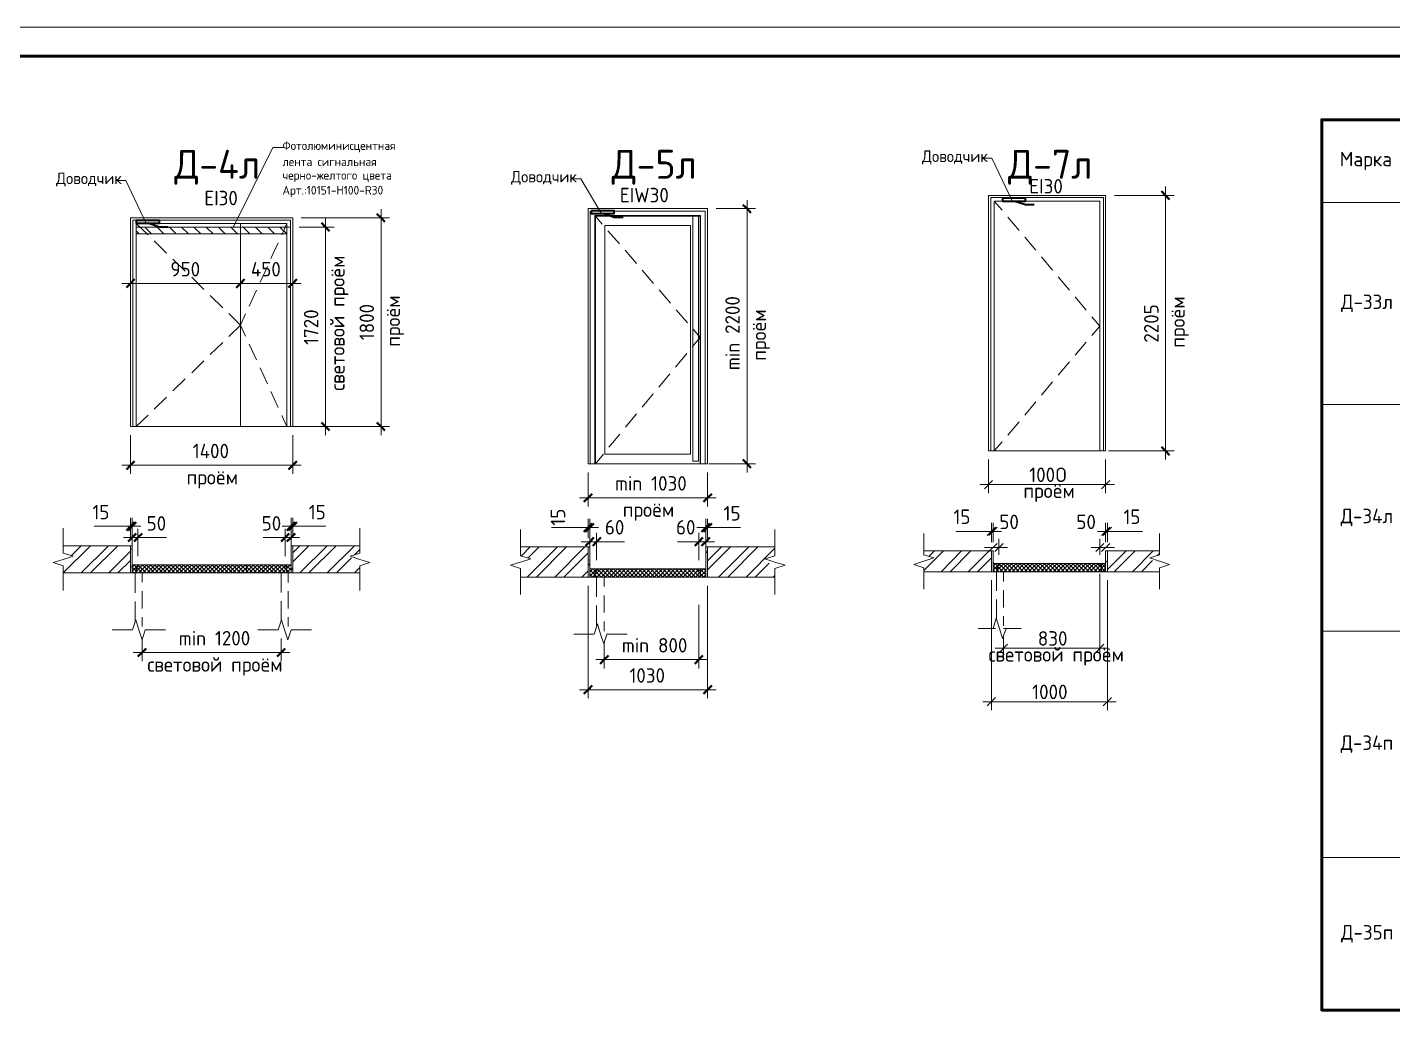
# Model space of a CAD drawing. Header units: millimetres. Extents: x -11345 to 411485, y -9810 to 73012.
# Drawn here: x -3521.9 to -3286.3, y 70474.7 to 70647.2 of the extents above; entities that cross this region are included whole.
import ezdxf

# ---------------------------------------------------------------- set-up
doc = ezdxf.new("R2010")
doc.units = ezdxf.units.MM
for name, color, linetype in [('PDF _0', 7, 'Continuous'), ('PDF _Аннотация', 7, 'Continuous'), ('PDF _Двери', 7, 'Continuous'), ('PDF _Линии', 7, 'Continuous'), ('PDF _Основная надпись', 7, 'Continuous'), ('PDF _Размеры', 7, 'Continuous'), ('PDF _Размеры-50', 7, 'Continuous'), ('PDF _Текст', 7, 'Continuous'), ('PDF _Узлы', 7, 'Continuous')]:
    doc.layers.add(name, color=color, linetype=linetype)
doc.styles.add('PDF GOST Common', font='GOST_Common.ttf')

msp = doc.modelspace()

# ---------------------------------------------------------------- linework, layer by layer
at = {"layer": 'PDF _0', "lineweight": 20}
for points in [[(-3355.35272, 70568.99591), (-3356.74971, 70567.55658)], [(-3336.55683, 70567.55658), (-3335.11751, 70568.99591)], [(-3356.28405, 70559.47096), (-3354.84472, 70560.91029)], [(-3354.54839, 70560.91029), (-3355.98772, 70559.47096)], [(-3336.55683, 70559.47096), (-3335.11751, 70560.91029)], [(-3334.82118, 70560.91029), (-3336.2605, 70559.47096)], [(-3354.54839, 70558.11631), (-3355.98772, 70556.71931)], [(-3354.97172, 70556.71931), (-3353.5324, 70558.11631)], [(-3336.1335, 70558.11631), (-3337.5305, 70556.71931)], [(-3336.55683, 70556.71931), (-3335.11751, 70558.11631)], [(-3354.1674, 70539.32042), (-3352.7704, 70540.75974)], [(-3336.1335, 70540.75974), (-3337.5305, 70539.32042)], [(-3354.84472, 70531.53113), (-3356.28405, 70530.09181)], [(-3336.2605, 70530.09181), (-3334.82118, 70531.53113)]]:
    msp.add_lwpolyline(points, dxfattribs=at)
at = {"layer": 'PDF _Аннотация', "lineweight": 9}
for points in [[(-3486.41593, 70612.64131), (-3479.55797, 70626.44189), (-3477.73765, 70626.44189)], [(-3351.92374, 70617.12862), (-3355.47972, 70624.57924), (-3357.21538, 70624.57924)], [(-3501.40184, 70613.31864), (-3504.95782, 70620.76926), (-3506.69347, 70620.76926)], [(-3422.87398, 70615.09663), (-3426.42996, 70621.06559), (-3428.16561, 70621.06559)]]:
    msp.add_lwpolyline(points, dxfattribs=at)
at = {"layer": 'PDF _Аннотация', "lineweight": 20}
for points in [[(-3515.75275, 70557.73531), (-3515.75275, 70560.74096)], [(-3464.52973, 70557.73531), (-3464.52973, 70560.74096)], [(-3436.80156, 70557.52364), (-3436.80156, 70560.52929)], [(-3392.90216, 70557.52364), (-3392.90216, 70560.52929)], [(-3367.20598, 70556.84631), (-3367.20598, 70559.85196)], [(-3326.5239, 70556.84631), (-3326.5239, 70559.85196)], [(-3514.0171, 70555.91499), (-3515.75275, 70556.46532), (-3514.0171, 70555.91499), (-3515.75275, 70555.36466), (-3517.48841, 70554.81433), (-3515.75275, 70554.264), (-3517.48841, 70554.81433), (-3515.75275, 70555.36466)], [(-3466.22305, 70555.91499), (-3464.52973, 70556.46532), (-3466.22305, 70555.91499), (-3464.52973, 70555.36466), (-3462.79407, 70554.81433), (-3464.52973, 70554.264), (-3462.79407, 70554.81433), (-3464.52973, 70555.36466)], [(-3435.06591, 70555.44932), (-3436.80156, 70555.99965), (-3435.06591, 70555.44932), (-3436.80156, 70554.89899), (-3438.53722, 70554.34866), (-3436.80156, 70553.79833), (-3438.53722, 70554.34866), (-3436.80156, 70554.89899)], [(-3394.63782, 70555.44932), (-3392.90216, 70555.99965), (-3394.63782, 70555.44932), (-3392.90216, 70554.89899), (-3391.1665, 70554.34866), (-3392.90216, 70553.79833), (-3391.1665, 70554.34866), (-3392.90216, 70554.89899)], [(-3365.47033, 70555.61865), (-3367.20598, 70556.16898), (-3365.47033, 70555.61865), (-3367.20598, 70555.06832), (-3368.94164, 70554.47566), (-3367.20598, 70553.92533), (-3368.94164, 70554.47566), (-3367.20598, 70555.06832)], [(-3328.21722, 70555.61865), (-3326.5239, 70556.16898), (-3328.21722, 70555.61865), (-3326.5239, 70555.06832), (-3324.78824, 70554.47566), (-3326.5239, 70553.92533), (-3324.78824, 70554.47566), (-3326.5239, 70555.06832)], [(-3515.75275, 70553.03634), (-3515.75275, 70550.03069)], [(-3464.52973, 70553.03634), (-3464.52973, 70550.03069)], [(-3436.80156, 70552.31667), (-3436.80156, 70549.31103)], [(-3392.90216, 70552.31667), (-3392.90216, 70549.31103)], [(-3367.20598, 70553.248), (-3367.20598, 70550.24235)], [(-3326.5239, 70553.248), (-3326.5239, 70550.24235)], [(-3354.71773, 70545.20472), (-3355.26806, 70543.46906), (-3354.71773, 70545.20472), (-3354.1674, 70543.46906), (-3353.61707, 70541.7334), (-3353.0244, 70543.46906), (-3353.61707, 70541.7334), (-3354.1674, 70543.46906)], [(-3504.28049, 70543.21506), (-3507.28614, 70543.21506)], [(-3503.22216, 70544.95072), (-3503.77249, 70543.21506), (-3503.22216, 70544.95072), (-3502.67183, 70543.21506), (-3502.1215, 70541.47941), (-3501.57117, 70543.21506), (-3502.1215, 70541.47941), (-3502.67183, 70543.21506)], [(-3501.10551, 70543.21506), (-3498.09986, 70543.21506)], [(-3479.13464, 70543.21506), (-3482.14029, 70543.21506)], [(-3478.07631, 70544.95072), (-3478.62664, 70543.21506), (-3478.07631, 70544.95072), (-3477.52598, 70543.21506), (-3476.97565, 70541.47941), (-3476.38299, 70543.21506), (-3476.97565, 70541.47941), (-3477.52598, 70543.21506)], [(-3475.91733, 70543.21506), (-3472.91168, 70543.21506)], [(-3423.55131, 70544.23106), (-3424.10164, 70542.4954), (-3423.55131, 70544.23106), (-3423.00098, 70542.4954), (-3422.45065, 70540.80208), (-3421.90032, 70542.4954), (-3422.45065, 70540.80208), (-3423.00098, 70542.4954)], [(-3354.84472, 70543.46906), (-3357.85037, 70543.46906)], [(-3353.44773, 70543.46906), (-3350.44208, 70543.46906)], [(-3424.60964, 70542.4954), (-3427.61528, 70542.4954)], [(-3421.43466, 70542.4954), (-3418.42901, 70542.4954)]]:
    msp.add_lwpolyline(points, dxfattribs=at)
at = {"layer": 'PDF _Двери', "lineweight": 9}
for points in [[(-3356.07238, 70574.07588), (-3355.64905, 70574.07588), (-3355.64905, 70617.80595), (-3336.21817, 70617.80595), (-3336.21817, 70574.07588), (-3335.83717, 70574.07588), (-3335.83717, 70618.18694), (-3356.07238, 70618.18694)], [(-3425.15997, 70615.90096), (-3425.15997, 70571.87456), (-3424.77897, 70571.87456), (-3424.77897, 70615.47763), (-3404.96709, 70615.47763), (-3404.96709, 70571.87456), (-3404.54376, 70571.87456), (-3404.54376, 70615.90096)], [(-3355.05639, 70617.21328), (-3355.05639, 70574.07588), (-3355.64905, 70574.07588), (-3355.64905, 70617.80595), (-3336.21817, 70617.80595), (-3336.21817, 70574.07588), (-3336.85317, 70574.07588), (-3336.85317, 70617.21328)], [(-3355.05639, 70617.21328), (-3355.05639, 70574.07588), (-3336.85317, 70574.07588), (-3336.85317, 70617.21328)], [(-3504.11116, 70578.30918), (-3503.73016, 70578.30918), (-3503.73016, 70613.9113), (-3476.50999, 70613.9113), (-3476.50999, 70578.30918), (-3476.12899, 70578.30918), (-3476.12899, 70614.33463), (-3504.11116, 70614.33463)], [(-3503.13749, 70613.31864), (-3503.13749, 70578.30918), (-3503.73016, 70578.30918), (-3503.73016, 70613.9113), (-3476.50999, 70613.9113), (-3476.50999, 70578.30918), (-3477.14498, 70578.30918), (-3477.14498, 70613.31864)], [(-3503.13749, 70613.31864), (-3503.13749, 70578.30918), (-3485.14594, 70578.30918), (-3485.14594, 70613.31864)], [(-3485.14594, 70613.31864), (-3485.14594, 70578.30918), (-3477.14498, 70578.30918), (-3477.14498, 70613.31864)], [(-3424.77897, 70571.87456), (-3424.77897, 70615.47763), (-3404.96709, 70615.47763), (-3404.96709, 70571.87456), (-3405.72908, 70571.87456), (-3423.97464, 70571.87456)], [(-3423.88997, 70571.87456), (-3423.88997, 70614.58863), (-3405.81375, 70614.58863), (-3405.81375, 70571.87456)], [(-3422.23898, 70573.52555), (-3422.23898, 70612.97997), (-3407.46474, 70612.97997), (-3407.46474, 70573.52555)]]:
    msp.add_lwpolyline(points, close=True, dxfattribs=at)
for points in [[(-3353.70173, 70615.60463), (-3355.05639, 70617.21328)], [(-3477.99165, 70611.37132), (-3477.14498, 70613.31864)], [(-3423.97464, 70571.87456), (-3423.97464, 70614.71563), (-3405.72908, 70614.71563), (-3405.72908, 70571.87456)], [(-3422.70465, 70613.23397), (-3423.88997, 70614.58863)], [(-3350.78075, 70612.13331), (-3352.72807, 70614.4193)], [(-3419.74133, 70609.80499), (-3421.73099, 70612.09098)], [(-3347.9021, 70608.70433), (-3349.80709, 70610.99032)], [(-3479.89663, 70607.30734), (-3478.62664, 70610.01666)], [(-3416.82035, 70606.41835), (-3418.76767, 70608.70433)], [(-3344.98112, 70605.27535), (-3346.92844, 70607.56134)], [(-3481.75929, 70603.20103), (-3480.4893, 70605.91035)], [(-3413.85703, 70602.98937), (-3415.84669, 70605.27535)], [(-3342.06013, 70601.84637), (-3344.00746, 70604.13236)], [(-3483.62195, 70599.09472), (-3482.39429, 70601.84637)], [(-3410.93605, 70599.60272), (-3412.88337, 70601.88871)], [(-3339.18149, 70598.37506), (-3341.08647, 70600.70338)], [(-3484.25694, 70593.88776), (-3485.14594, 70595.79274), (-3484.25694, 70597.74007)], [(-3407.97274, 70596.17374), (-3409.96239, 70598.45973)], [(-3338.20782, 70594.01476), (-3336.85317, 70595.62341), (-3338.20782, 70597.23207)], [(-3407.21074, 70592.0251), (-3405.81375, 70593.67609), (-3406.99908, 70595.07308)], [(-3482.39429, 70589.78145), (-3483.62195, 70592.49076)], [(-3341.08647, 70590.58578), (-3339.18149, 70592.87176)], [(-3410.04706, 70588.55379), (-3408.14207, 70590.88211)], [(-3480.4893, 70585.67514), (-3481.75929, 70588.42679)], [(-3412.92571, 70585.08248), (-3411.02072, 70587.4108)], [(-3344.00746, 70587.1568), (-3342.06013, 70589.44278)], [(-3346.92844, 70583.72782), (-3344.98112, 70586.0138)], [(-3478.62664, 70581.56883), (-3479.89663, 70584.32048)], [(-3415.80436, 70581.61116), (-3413.89937, 70583.93948)], [(-3418.683, 70578.18218), (-3416.77802, 70580.46817)], [(-3349.80709, 70580.25651), (-3347.9021, 70582.58482)], [(-3477.14498, 70578.30918), (-3477.99165, 70580.21417)], [(-3352.72807, 70576.82753), (-3350.78075, 70579.11351)], [(-3421.56165, 70574.71087), (-3419.65667, 70576.99686)], [(-3355.05639, 70574.07588), (-3353.70173, 70575.68453)], [(-3423.88997, 70571.87456), (-3422.49298, 70573.52555)]]:
    msp.add_lwpolyline(points, dxfattribs=at)
at = {"layer": 'PDF _Линии', "lineweight": 50}
msp.add_lwpolyline([(-3283.51349, 70477.59879), (-3298.54173, 70477.59879), (-3298.54173, 70503.92997), (-3298.54173, 70543.0034), (-3298.54173, 70582.11916), (-3298.54173, 70616.95928), (-3298.54173, 70626.23023), (-3298.54173, 70631.22553), (-3283.51349, 70631.22553)], dxfattribs=at)
at = {"layer": 'PDF _Линии', "lineweight": 20}
for points in [[(-3404.54376, 70571.87456), (-3404.54376, 70615.90096), (-3425.15997, 70615.90096), (-3425.15997, 70571.87456)], [(-3283.51349, 70582.11916), (-3298.54173, 70582.11916)], [(-3503.30683, 70553.03634), (-3503.30683, 70549.60736)], [(-3502.1215, 70551.42768), (-3502.1215, 70553.03634)], [(-3478.11865, 70553.03634), (-3478.11865, 70549.64969)], [(-3476.93332, 70551.38535), (-3476.93332, 70553.03634)], [(-3423.67831, 70552.31667), (-3423.67831, 70548.8877)], [(-3422.36598, 70550.66568), (-3422.36598, 70552.31667)], [(-3354.67539, 70553.248), (-3354.67539, 70549.94602)], [(-3353.44773, 70551.55468), (-3353.44773, 70553.248)], [(-3502.1215, 70546.89804), (-3502.1215, 70549.90369)], [(-3476.93332, 70546.89804), (-3476.93332, 70549.90369)], [(-3353.44773, 70547.06737), (-3353.44773, 70550.07302)], [(-3503.30683, 70548.08337), (-3503.30683, 70544.65439)], [(-3478.11865, 70548.16803), (-3478.11865, 70544.78139)], [(-3423.67831, 70547.40604), (-3423.67831, 70543.97706)], [(-3422.36598, 70546.17838), (-3422.36598, 70549.14169)], [(-3354.67539, 70548.46436), (-3354.67539, 70545.12005)], [(-3502.1215, 70543.80773), (-3502.1215, 70545.41638)], [(-3476.93332, 70543.76539), (-3476.93332, 70545.37405)], [(-3353.44773, 70543.89239), (-3353.44773, 70545.58572)], [(-3422.36598, 70543.0034), (-3422.36598, 70544.65439)], [(-3283.51349, 70543.0034), (-3298.54173, 70543.0034)], [(-3283.51349, 70503.92997), (-3298.54173, 70503.92997)]]:
    msp.add_lwpolyline(points, dxfattribs=at)
at = {"layer": 'PDF _Линии', "lineweight": 35}
for points in [[(-3353.6594, 70617.67895), (-3353.6594, 70617.21328), (-3349.68009, 70617.21328), (-3349.68009, 70617.67895)], [(-3503.13749, 70613.86897), (-3503.13749, 70613.4033), (-3499.11585, 70613.4033), (-3499.11585, 70613.86897)], [(-3424.60964, 70615.51996), (-3424.60964, 70615.0543), (-3420.63033, 70615.0543), (-3420.63033, 70615.51996)]]:
    msp.add_lwpolyline(points, close=True, dxfattribs=at)
for points in [[(-3348.1561, 70616.53595), (-3349.68009, 70616.53595), (-3351.66974, 70617.21328)], [(-3497.63419, 70612.72598), (-3499.11585, 70612.72598), (-3501.14784, 70613.4033)], [(-3419.10634, 70614.37697), (-3420.63033, 70614.37697), (-3422.61998, 70615.0543)]]:
    msp.add_lwpolyline(points, dxfattribs=at)
at = {"layer": 'PDF _Линии', "lineweight": 20}
for points in [[(-3298.54173, 70616.95928), (-3283.51349, 70616.95928)], [(-3406.11008, 70572.34022), (-3407.08374, 70572.34022), (-3407.08374, 70614.6733), (-3406.11008, 70614.6733)]]:
    msp.add_lwpolyline(points, close=True, dxfattribs=at)
at = {"layer": 'PDF _Линии', "lineweight": 9}
for points in [[(-3503.13749, 70613.31864), (-3501.10551, 70611.37132)], [(-3477.14498, 70612.72598), (-3476.50999, 70612.72598)], [(-3500.04718, 70610.31299), (-3497.88819, 70608.23867)], [(-3496.82987, 70607.18034), (-3494.67088, 70605.10602)], [(-3493.57022, 70604.04769), (-3491.45357, 70601.93104)], [(-3490.3529, 70600.91505), (-3488.19392, 70598.79839)], [(-3487.13559, 70597.7824), (-3485.14594, 70595.79274), (-3487.13559, 70593.84542)], [(-3488.19392, 70592.7871), (-3490.3529, 70590.71278)], [(-3491.45357, 70589.65445), (-3493.57022, 70587.58013)], [(-3494.67088, 70586.5218), (-3496.82987, 70584.44748)], [(-3497.88819, 70583.38915), (-3500.04718, 70581.31483)], [(-3501.10551, 70580.25651), (-3503.13749, 70578.30918)], [(-3515.75275, 70553.03634), (-3504.11116, 70553.03634), (-3504.11116, 70557.73531), (-3515.75275, 70557.73531)], [(-3503.81482, 70554.43333), (-3503.81482, 70557.73531), (-3504.11116, 70557.73531), (-3504.11116, 70553.03634), (-3503.81482, 70553.03634)], [(-3476.42532, 70553.03634), (-3476.12899, 70553.03634), (-3476.12899, 70557.73531), (-3476.42532, 70557.73531), (-3476.42532, 70554.43333)], [(-3464.52973, 70557.73531), (-3476.12899, 70557.73531), (-3476.12899, 70553.03634), (-3464.52973, 70553.03634)], [(-3436.80156, 70552.31667), (-3425.15997, 70552.31667), (-3425.15997, 70557.52364), (-3436.80156, 70557.52364)], [(-3424.86363, 70553.71367), (-3424.86363, 70557.52364), (-3425.15997, 70557.52364), (-3425.15997, 70552.31667), (-3424.86363, 70552.31667)], [(-3404.84009, 70552.31667), (-3404.54376, 70552.31667), (-3404.54376, 70557.52364), (-3404.84009, 70557.52364), (-3404.84009, 70553.71367)], [(-3392.90216, 70557.52364), (-3404.54376, 70557.52364), (-3404.54376, 70552.31667), (-3392.90216, 70552.31667)], [(-3367.20598, 70553.92533), (-3367.20598, 70553.248), (-3355.56439, 70553.248), (-3355.56439, 70556.84631), (-3367.20598, 70556.84631), (-3367.20598, 70556.12665)], [(-3355.26806, 70554.64499), (-3355.26806, 70556.84631), (-3355.56439, 70556.84631), (-3355.56439, 70553.248), (-3355.26806, 70553.248)], [(-3335.83717, 70553.248), (-3335.54084, 70553.248), (-3335.54084, 70556.84631), (-3335.83717, 70556.84631), (-3335.83717, 70554.64499)], [(-3326.5239, 70556.84631), (-3335.54084, 70556.84631), (-3335.54084, 70553.248), (-3326.5239, 70553.248)], [(-3336.85317, 70554.64499), (-3354.20973, 70554.64499), (-3354.20973, 70554.30633), (-3354.50606, 70554.30633), (-3354.50606, 70553.248), (-3336.55683, 70553.248)], [(-3336.55683, 70554.30633), (-3336.85317, 70554.30633), (-3336.85317, 70554.34866)]]:
    msp.add_lwpolyline(points, dxfattribs=at)
for points in [[(-3477.14498, 70612.72598), (-3503.13749, 70612.72598), (-3503.13749, 70611.54065), (-3477.14498, 70611.54065)], [(-3503.13749, 70553.03634), (-3503.13749, 70554.137), (-3502.84116, 70554.137), (-3502.84116, 70554.43333), (-3503.81482, 70554.43333), (-3503.81482, 70553.03634)], [(-3484.12994, 70553.03634), (-3484.12994, 70554.43333), (-3502.79883, 70554.43333), (-3502.79883, 70554.09466), (-3503.09516, 70554.09466), (-3503.09516, 70553.03634)], [(-3484.08761, 70554.43333), (-3484.08761, 70553.03634), (-3477.18732, 70553.03634), (-3477.18732, 70554.09466), (-3477.48365, 70554.09466), (-3477.48365, 70554.43333)], [(-3477.14498, 70553.03634), (-3476.42532, 70553.03634), (-3476.42532, 70554.43333), (-3477.44132, 70554.43333), (-3477.44132, 70554.137), (-3477.14498, 70554.137)], [(-3354.54839, 70553.248), (-3354.54839, 70554.34866), (-3354.25206, 70554.34866), (-3354.25206, 70554.64499), (-3355.26806, 70554.64499), (-3355.26806, 70553.248)], [(-3336.55683, 70553.248), (-3335.83717, 70553.248), (-3335.83717, 70554.64499), (-3336.85317, 70554.64499), (-3336.85317, 70554.34866), (-3336.55683, 70554.34866)], [(-3423.97464, 70552.31667), (-3423.97464, 70553.41733), (-3423.67831, 70553.41733), (-3423.67831, 70553.71367), (-3424.86363, 70553.71367), (-3424.86363, 70552.31667)], [(-3405.81375, 70552.31667), (-3405.81375, 70553.375), (-3406.11008, 70553.375), (-3406.11008, 70553.71367), (-3423.63598, 70553.71367), (-3423.63598, 70553.375), (-3423.93231, 70553.375), (-3423.93231, 70552.31667)], [(-3405.72908, 70552.31667), (-3404.84009, 70552.31667), (-3404.84009, 70553.71367), (-3406.06775, 70553.71367), (-3406.06775, 70553.41733), (-3405.72908, 70553.41733)]]:
    msp.add_lwpolyline(points, close=True, dxfattribs=at)
at = {"layer": 'PDF _Основная надпись', "lineweight": 20}
msp.add_lwpolyline([(-3730.97412, 70053.25202), (-2890.02753, 70053.25202), (-2890.02753, 70647.1851), (-3730.97412, 70647.1851)], close=True, dxfattribs=at)
at = {"layer": 'PDF _Основная надпись', "lineweight": 50}
msp.add_lwpolyline([(-2895.02284, 70058.24733), (-2895.02284, 70642.1898), (-3710.9929, 70642.1898), (-3710.9929, 70058.24733)], close=True, dxfattribs=at)
at = {"layer": 'PDF _Размеры', "lineweight": 20}
for points in [[(-3356.07238, 70572.59422), (-3356.07238, 70566.79459)], [(-3335.83717, 70572.59422), (-3335.83717, 70566.79459)], [(-3357.55404, 70568.27624), (-3334.31318, 70568.27624)], [(-3355.56439, 70558.32797), (-3355.56439, 70561.67228)], [(-3355.26806, 70558.92063), (-3355.26806, 70558.32797), (-3355.26806, 70561.67228)], [(-3335.83717, 70558.92063), (-3335.83717, 70558.32797), (-3335.83717, 70561.67228)], [(-3335.54084, 70558.32797), (-3335.54084, 70561.67228)], [(-3361.70268, 70560.19063), (-3355.56439, 70560.19063), (-3356.96138, 70560.19063)], [(-3355.56439, 70560.19063), (-3355.26806, 70560.19063), (-3355.56439, 70560.19063)], [(-3355.26806, 70560.19063), (-3353.82873, 70560.19063)], [(-3335.83717, 70560.19063), (-3337.23416, 70560.19063)], [(-3335.83717, 70560.19063), (-3335.54084, 70560.19063), (-3335.83717, 70560.19063)], [(-3334.10152, 70560.19063), (-3335.54084, 70560.19063), (-3329.48721, 70560.19063)], [(-3356.74971, 70557.43898), (-3352.7704, 70557.43898)], [(-3354.25206, 70556.16898), (-3354.25206, 70558.92063)], [(-3338.33482, 70557.43898), (-3334.31318, 70557.43898)], [(-3336.85317, 70556.16898), (-3336.85317, 70558.92063)], [(-3336.85317, 70552.867), (-3336.85317, 70538.51609)], [(-3355.56439, 70551.76634), (-3355.56439, 70529.37215)], [(-3335.54084, 70551.76634), (-3335.54084, 70529.37215)], [(-3353.44773, 70541.94507), (-3353.44773, 70538.51609)], [(-3335.41384, 70540.04008), (-3336.85317, 70540.04008), (-3353.44773, 70540.04008), (-3354.88706, 70540.04008)], [(-3357.04604, 70530.81147), (-3334.01685, 70530.81147)]]:
    msp.add_lwpolyline(points, dxfattribs=at)
at = {"layer": 'PDF _Размеры-50', "lineweight": 20}
for points in [[(-3323.98391, 70618.18694), (-3325.5079, 70618.18694), (-3334.31318, 70618.18694)], [(-3325.5079, 70619.71093), (-3325.5079, 70572.59422)], [(-3460.88908, 70615.81629), (-3460.88908, 70576.78519)], [(-3396.24647, 70615.90096), (-3397.72813, 70615.90096), (-3403.0621, 70615.90096)], [(-3397.72813, 70617.38261), (-3397.72813, 70570.3929)], [(-3459.40743, 70614.33463), (-3460.88908, 70614.33463), (-3474.64733, 70614.33463)], [(-3470.45636, 70576.78519), (-3470.45636, 70614.20763)], [(-3468.9747, 70612.72598), (-3470.45636, 70612.72598), (-3475.02833, 70612.72598)], [(-3504.11116, 70604.51336), (-3504.11116, 70602.98937), (-3504.11116, 70602.48137)], [(-3476.12899, 70604.51336), (-3476.12899, 70602.98937), (-3476.12899, 70602.48137)], [(-3505.63515, 70602.98937), (-3485.14594, 70602.98937), (-3474.64733, 70602.98937)], [(-3459.40743, 70578.30918), (-3460.88908, 70578.30918), (-3483.62195, 70578.30918)], [(-3468.9747, 70578.30918), (-3470.45636, 70578.30918), (-3475.62099, 70578.30918)], [(-3504.11116, 70570.1389), (-3504.11116, 70571.62056), (-3504.11116, 70576.78519)], [(-3476.12899, 70570.1389), (-3476.12899, 70571.62056), (-3476.12899, 70576.78519)], [(-3323.98391, 70574.07588), (-3325.5079, 70574.07588), (-3335.32918, 70574.07588)], [(-3505.63515, 70571.62056), (-3474.64733, 70571.62056)], [(-3396.24647, 70571.87456), (-3397.72813, 70571.87456), (-3404.33209, 70571.87456)], [(-3425.15997, 70564.5086), (-3425.15997, 70565.99026), (-3425.15997, 70570.3929)], [(-3404.54376, 70564.5086), (-3404.54376, 70565.99026), (-3404.54376, 70570.3929)], [(-3426.64162, 70565.99026), (-3403.0621, 70565.99026)], [(-3504.11116, 70562.56128), (-3504.11116, 70561.07962), (-3504.11116, 70559.21697)], [(-3503.81482, 70562.56128), (-3503.81482, 70561.07962), (-3503.81482, 70559.21697), (-3503.81482, 70559.1323), (-3503.81482, 70557.65064)], [(-3476.42532, 70562.56128), (-3476.42532, 70561.07962), (-3476.42532, 70559.21697), (-3476.42532, 70559.1323), (-3476.42532, 70557.65064)], [(-3476.12899, 70562.56128), (-3476.12899, 70561.07962), (-3476.12899, 70559.21697)], [(-3425.15997, 70562.34961), (-3425.15997, 70560.86796), (-3425.15997, 70559.0053)], [(-3424.86363, 70562.34961), (-3424.86363, 70560.86796), (-3424.86363, 70559.0053), (-3424.86363, 70558.41264), (-3424.86363, 70556.93098)], [(-3404.84009, 70562.34961), (-3404.84009, 70560.86796), (-3404.84009, 70559.0053), (-3404.84009, 70558.41264), (-3404.84009, 70556.93098)], [(-3404.54376, 70562.34961), (-3404.54376, 70560.86796), (-3404.54376, 70559.0053)], [(-3503.98416, 70561.07962), (-3507.7518, 70561.07962), (-3510.41878, 70561.07962)], [(-3505.63515, 70561.07962), (-3502.33317, 70561.07962)], [(-3505.33881, 70559.1323), (-3501.31717, 70559.1323)], [(-3503.30683, 70559.1323), (-3501.10551, 70559.1323), (-3497.93053, 70559.1323)], [(-3502.84116, 70560.65629), (-3502.84116, 70559.1323), (-3502.84116, 70555.91499)], [(-3476.93332, 70559.1323), (-3478.07631, 70559.1323), (-3481.20896, 70559.1323)], [(-3478.92297, 70559.1323), (-3474.94366, 70559.1323)], [(-3477.94931, 70561.07962), (-3474.64733, 70561.07962)], [(-3477.44132, 70560.65629), (-3477.44132, 70559.1323), (-3477.44132, 70555.91499)], [(-3476.29832, 70561.07962), (-3473.12334, 70561.07962), (-3470.41403, 70561.07962)], [(-3424.99063, 70560.86796), (-3428.75828, 70560.86796), (-3431.46759, 70560.86796)], [(-3426.64162, 70560.86796), (-3423.33964, 70560.86796)], [(-3423.67831, 70559.93663), (-3423.67831, 70558.41264), (-3423.67831, 70555.23766)], [(-3406.36408, 70560.86796), (-3403.0621, 70560.86796)], [(-3406.06775, 70559.93663), (-3406.06775, 70558.41264), (-3406.06775, 70555.23766)], [(-3404.71309, 70560.86796), (-3401.53811, 70560.86796), (-3398.82879, 70560.86796)], [(-3426.34529, 70558.41264), (-3422.15432, 70558.41264)], [(-3424.27097, 70558.41264), (-3422.02732, 70558.41264), (-3418.85234, 70558.41264)], [(-3405.43275, 70558.41264), (-3406.57574, 70558.41264), (-3409.75073, 70558.41264)], [(-3407.54941, 70558.41264), (-3403.35843, 70558.41264)], [(-3425.15997, 70531.44647), (-3425.15997, 70532.88579), (-3425.15997, 70550.83502)], [(-3404.54376, 70531.44647), (-3404.54376, 70532.88579), (-3404.54376, 70550.83502)], [(-3406.06775, 70536.56877), (-3406.06775, 70538.09276), (-3406.06775, 70547.53304)], [(-3502.1215, 70537.79643), (-3502.1215, 70539.27809), (-3502.1215, 70541.7334)], [(-3478.11865, 70537.79643), (-3478.11865, 70539.27809), (-3478.11865, 70541.7334)], [(-3422.36598, 70536.56877), (-3422.36598, 70538.09276), (-3422.36598, 70541.01374)], [(-3503.64549, 70539.27809), (-3476.63699, 70539.27809)], [(-3404.54376, 70538.09276), (-3423.84764, 70538.09276)], [(-3426.64162, 70532.88579), (-3403.0621, 70532.88579)]]:
    msp.add_lwpolyline(points, dxfattribs=at)
at = {"layer": 'PDF _Размеры-50', "lineweight": 40}
for points in [[(-3326.18523, 70618.90661), (-3325.5079, 70618.18694), (-3324.78824, 70617.46728)], [(-3398.44779, 70616.57829), (-3397.72813, 70615.90096), (-3397.0508, 70615.18129)], [(-3469.77903, 70612.00631), (-3470.45636, 70612.72598), (-3471.17602, 70613.44564)], [(-3461.60875, 70615.01196), (-3460.88908, 70614.33463), (-3460.21175, 70613.61497)], [(-3504.83082, 70602.31204), (-3504.11116, 70602.98937), (-3503.43383, 70603.70903)], [(-3476.84865, 70602.31204), (-3476.12899, 70602.98937), (-3475.40933, 70603.70903)], [(-3469.77903, 70577.58952), (-3470.45636, 70578.30918), (-3471.17602, 70578.98651)], [(-3461.60875, 70578.98651), (-3460.88908, 70578.30918), (-3460.21175, 70577.58952)], [(-3326.18523, 70574.79554), (-3325.5079, 70574.07588), (-3324.78824, 70573.35621)], [(-3504.83082, 70570.9009), (-3504.11116, 70571.62056), (-3503.43383, 70572.34022)], [(-3476.84865, 70570.9009), (-3476.12899, 70571.62056), (-3475.40933, 70572.34022)], [(-3398.44779, 70572.59422), (-3397.72813, 70571.87456), (-3397.0508, 70571.19723)], [(-3425.87963, 70565.31293), (-3425.15997, 70565.99026), (-3424.4403, 70566.70992)], [(-3405.26342, 70565.31293), (-3404.54376, 70565.99026), (-3403.82409, 70566.70992)], [(-3504.83082, 70560.35996), (-3504.11116, 70561.07962), (-3503.43383, 70561.79928)], [(-3504.53449, 70560.35996), (-3503.81482, 70561.07962), (-3503.13749, 70561.79928)], [(-3477.14498, 70560.35996), (-3476.42532, 70561.07962), (-3475.70566, 70561.79928)], [(-3476.84865, 70560.35996), (-3476.12899, 70561.07962), (-3475.40933, 70561.79928)], [(-3425.87963, 70560.14829), (-3425.15997, 70560.86796), (-3424.4403, 70561.54529)], [(-3425.5833, 70560.14829), (-3424.86363, 70560.86796), (-3424.14397, 70561.54529)], [(-3405.55975, 70560.14829), (-3404.84009, 70560.86796), (-3404.12043, 70561.54529)], [(-3405.26342, 70560.14829), (-3404.54376, 70560.86796), (-3403.82409, 70561.54529)], [(-3504.53449, 70558.45497), (-3503.81482, 70559.1323), (-3503.13749, 70559.85196)], [(-3503.51849, 70558.45497), (-3502.84116, 70559.1323), (-3502.1215, 70559.85196)], [(-3478.11865, 70558.45497), (-3477.44132, 70559.1323), (-3476.72165, 70559.85196)], [(-3477.14498, 70558.45497), (-3476.42532, 70559.1323), (-3475.70566, 70559.85196)], [(-3425.5833, 70557.73531), (-3424.86363, 70558.41264), (-3424.14397, 70559.1323)], [(-3424.35564, 70557.73531), (-3423.67831, 70558.41264), (-3422.95865, 70559.1323)], [(-3406.74508, 70557.73531), (-3406.06775, 70558.41264), (-3405.34809, 70559.1323)], [(-3405.55975, 70557.73531), (-3404.84009, 70558.41264), (-3404.12043, 70559.1323)], [(-3502.84116, 70538.60076), (-3502.1215, 70539.27809), (-3501.40184, 70539.99775)], [(-3478.83831, 70538.60076), (-3478.11865, 70539.27809), (-3477.44132, 70539.99775)], [(-3421.64632, 70538.77009), (-3422.36598, 70538.09276), (-3423.04331, 70537.3731)], [(-3405.34809, 70538.77009), (-3406.06775, 70538.09276), (-3406.74508, 70537.3731)], [(-3425.87963, 70532.16613), (-3425.15997, 70532.88579), (-3424.4403, 70533.60545)], [(-3405.26342, 70532.16613), (-3404.54376, 70532.88579), (-3403.82409, 70533.60545)]]:
    msp.add_lwpolyline(points, dxfattribs=at)
at = {"layer": 'PDF _Размеры-50', "lineweight": 20}
msp.add_lwpolyline([(-3485.14594, 70602.48137), (-3485.14594, 70602.98937), (-3485.14594, 70604.51336), (-3485.14594, 70602.98937)], close=True, dxfattribs=at)
at = {"layer": 'PDF _Размеры-50', "lineweight": 40}
msp.add_lwpolyline([(-3484.42627, 70603.70903), (-3485.14594, 70602.98937), (-3485.82327, 70602.31204), (-3485.14594, 70602.98937)], close=True, dxfattribs=at)
at = {"layer": 'PDF _Узлы', "lineweight": 9}
for points in [[(-3502.6295, 70611.54065), (-3503.13749, 70612.09098)], [(-3500.51284, 70611.54065), (-3501.65584, 70612.72598)], [(-3498.35386, 70611.54065), (-3499.53918, 70612.72598)], [(-3496.2372, 70611.54065), (-3497.42253, 70612.72598)], [(-3494.12055, 70611.54065), (-3495.30588, 70612.72598)], [(-3492.0039, 70611.54065), (-3493.18922, 70612.72598)], [(-3489.88724, 70611.54065), (-3491.07257, 70612.72598)], [(-3487.77059, 70611.54065), (-3488.95591, 70612.72598)], [(-3485.65393, 70611.54065), (-3486.79693, 70612.72598)], [(-3483.53728, 70611.54065), (-3484.68027, 70612.72598)], [(-3481.42063, 70611.54065), (-3482.56362, 70612.72598)], [(-3479.26164, 70611.54065), (-3480.44696, 70612.72598)], [(-3477.14498, 70611.54065), (-3478.33031, 70612.72598)], [(-3515.75275, 70553.03634), (-3511.05378, 70557.73531)], [(-3514.31343, 70556.04199), (-3512.6201, 70557.73531)], [(-3512.6201, 70553.03634), (-3507.92113, 70557.73531)], [(-3511.01145, 70553.03634), (-3506.31248, 70557.73531)], [(-3507.8788, 70553.03634), (-3504.11116, 70556.80398)], [(-3504.11116, 70557.14265), (-3503.89949, 70557.14265)], [(-3476.12899, 70556.50765), (-3474.90133, 70557.73531)], [(-3476.12899, 70554.94133), (-3473.33501, 70557.73531)], [(-3474.90133, 70553.03634), (-3470.20236, 70557.73531)], [(-3473.33501, 70553.03634), (-3468.63604, 70557.73531)], [(-3470.16003, 70553.03634), (-3465.46106, 70557.73531)], [(-3465.46106, 70556.16898), (-3464.52973, 70557.10031)], [(-3436.67456, 70555.99965), (-3435.15057, 70557.52364)], [(-3435.65857, 70552.31667), (-3430.4516, 70557.52364)], [(-3435.48924, 70555.61865), (-3433.58425, 70557.52364)], [(-3434.04991, 70552.31667), (-3428.88528, 70557.52364)], [(-3430.91726, 70552.31667), (-3425.7103, 70557.52364)], [(-3404.58609, 70556.46532), (-3404.75542, 70556.76165)], [(-3404.54376, 70555.11066), (-3402.13077, 70557.52364)], [(-3404.54376, 70553.54433), (-3400.56445, 70557.52364)], [(-3402.63877, 70552.31667), (-3397.4318, 70557.52364)], [(-3401.03011, 70552.31667), (-3395.86548, 70557.52364)], [(-3397.89746, 70552.31667), (-3392.90216, 70557.31198)], [(-3367.20598, 70553.45967), (-3363.81934, 70556.84631)], [(-3366.35932, 70555.87265), (-3365.38566, 70556.84631)], [(-3364.24267, 70553.248), (-3360.68669, 70556.84631)], [(-3362.67634, 70553.248), (-3359.07803, 70556.84631)], [(-3359.5437, 70553.248), (-3355.94538, 70556.84631)], [(-3335.54084, 70553.629), (-3332.32353, 70556.84631)], [(-3335.54084, 70556.80398), (-3335.49851, 70556.84631)], [(-3334.35551, 70553.248), (-3330.7572, 70556.84631)], [(-3331.22287, 70553.248), (-3327.62456, 70556.84631)], [(-3506.31248, 70553.03634), (-3504.11116, 70555.19532)], [(-3503.81482, 70554.01), (-3503.43383, 70554.43333)], [(-3503.13749, 70554.05233), (-3503.51849, 70554.43333)], [(-3503.09516, 70553.33267), (-3501.9945, 70554.43333)], [(-3502.79883, 70554.34866), (-3502.71416, 70554.43333)], [(-3502.71416, 70553.03634), (-3501.31717, 70554.43333)], [(-3500.68218, 70553.03634), (-3502.07917, 70554.43333)], [(-3501.9945, 70553.03634), (-3500.59751, 70554.43333)], [(-3500.00485, 70553.03634), (-3501.40184, 70554.43333)], [(-3501.27484, 70553.03634), (-3499.87785, 70554.43333)], [(-3499.28518, 70553.03634), (-3500.68218, 70554.43333)], [(-3500.59751, 70553.03634), (-3499.20052, 70554.43333)], [(-3498.56552, 70553.03634), (-3499.96251, 70554.43333)], [(-3499.87785, 70553.03634), (-3498.48086, 70554.43333)], [(-3497.88819, 70553.03634), (-3499.28518, 70554.43333)], [(-3499.15819, 70553.03634), (-3497.76119, 70554.43333)], [(-3497.16853, 70553.03634), (-3498.56552, 70554.43333)], [(-3498.48086, 70553.03634), (-3497.08386, 70554.43333)], [(-3496.44887, 70553.03634), (-3497.84586, 70554.43333)], [(-3497.76119, 70553.03634), (-3496.3642, 70554.43333)], [(-3495.72921, 70553.03634), (-3497.16853, 70554.43333)], [(-3497.04153, 70553.03634), (-3495.64454, 70554.43333)], [(-3495.05188, 70553.03634), (-3496.44887, 70554.43333)], [(-3496.32187, 70553.03634), (-3494.92488, 70554.43333)], [(-3494.33221, 70553.03634), (-3495.72921, 70554.43333)], [(-3495.64454, 70553.03634), (-3494.24755, 70554.43333)], [(-3493.61255, 70553.03634), (-3495.00954, 70554.43333)], [(-3494.92488, 70553.03634), (-3493.52789, 70554.43333)], [(-3492.93522, 70553.03634), (-3494.33221, 70554.43333)], [(-3494.20522, 70553.03634), (-3492.80822, 70554.43333)], [(-3492.21556, 70553.03634), (-3493.61255, 70554.43333)], [(-3493.52789, 70553.03634), (-3492.13089, 70554.43333)], [(-3491.4959, 70553.03634), (-3492.89289, 70554.43333)], [(-3492.80822, 70553.03634), (-3491.41123, 70554.43333)], [(-3490.81857, 70553.03634), (-3492.21556, 70554.43333)], [(-3492.08856, 70553.03634), (-3490.69157, 70554.43333)], [(-3490.09891, 70553.03634), (-3491.4959, 70554.43333)], [(-3491.41123, 70553.03634), (-3489.97191, 70554.43333)], [(-3489.37924, 70553.03634), (-3490.77624, 70554.43333)], [(-3490.69157, 70553.03634), (-3489.29458, 70554.43333)], [(-3488.65958, 70553.03634), (-3490.05657, 70554.43333)], [(-3489.97191, 70553.03634), (-3488.57492, 70554.43333)], [(-3487.98225, 70553.03634), (-3489.37924, 70554.43333)], [(-3489.25224, 70553.03634), (-3487.85525, 70554.43333)], [(-3487.26259, 70553.03634), (-3488.65958, 70554.43333)], [(-3488.57492, 70553.03634), (-3487.17792, 70554.43333)], [(-3486.54293, 70553.03634), (-3487.93992, 70554.43333)], [(-3487.85525, 70553.03634), (-3486.45826, 70554.43333)], [(-3485.8656, 70553.03634), (-3487.26259, 70554.43333)], [(-3487.13559, 70553.03634), (-3485.7386, 70554.43333)], [(-3485.14594, 70553.03634), (-3486.54293, 70554.43333)], [(-3486.45826, 70553.03634), (-3485.06127, 70554.43333)], [(-3484.42627, 70553.03634), (-3485.82327, 70554.43333)], [(-3485.7386, 70553.03634), (-3484.34161, 70554.43333)], [(-3484.12994, 70553.45967), (-3485.14594, 70554.43333)], [(-3484.12994, 70554.137), (-3484.42627, 70554.43333)], [(-3484.08761, 70553.96766), (-3483.62195, 70554.43333)], [(-3484.08761, 70553.248), (-3482.90228, 70554.43333)], [(-3482.30962, 70553.03634), (-3483.70661, 70554.43333)], [(-3483.62195, 70553.03634), (-3482.22495, 70554.43333)], [(-3481.58996, 70553.03634), (-3482.98695, 70554.43333)], [(-3482.90228, 70553.03634), (-3481.50529, 70554.43333)], [(-3480.91263, 70553.03634), (-3482.30962, 70554.43333)], [(-3482.18262, 70553.03634), (-3480.78563, 70554.43333)], [(-3480.19297, 70553.03634), (-3481.58996, 70554.43333)], [(-3481.50529, 70553.03634), (-3480.1083, 70554.43333)], [(-3479.4733, 70553.03634), (-3480.8703, 70554.43333)], [(-3480.78563, 70553.03634), (-3479.38864, 70554.43333)], [(-3478.79597, 70553.03634), (-3480.19297, 70554.43333)], [(-3480.06597, 70553.03634), (-3478.66898, 70554.43333)], [(-3478.07631, 70553.03634), (-3479.4733, 70554.43333)], [(-3479.38864, 70553.03634), (-3477.99165, 70554.43333)], [(-3477.35665, 70553.03634), (-3478.75364, 70554.43333)], [(-3477.18732, 70553.54433), (-3478.07631, 70554.43333)], [(-3477.44132, 70554.264), (-3477.27198, 70554.43333)], [(-3476.42532, 70553.502), (-3477.35665, 70554.43333)], [(-3477.14498, 70553.84067), (-3476.55232, 70554.43333)], [(-3476.42532, 70554.22166), (-3476.63699, 70554.43333)], [(-3468.5937, 70553.03634), (-3465.96905, 70555.66099)], [(-3429.35094, 70552.31667), (-3425.15997, 70556.50765)], [(-3425.03297, 70555.23766), (-3425.15997, 70555.49166)], [(-3424.86363, 70554.64499), (-3425.03297, 70554.391)], [(-3424.90597, 70555.78799), (-3424.86363, 70555.78799)], [(-3404.79776, 70554.81433), (-3404.84009, 70554.77199)], [(-3396.33114, 70552.31667), (-3393.91815, 70554.72966)], [(-3357.97737, 70553.248), (-3355.56439, 70555.66099)], [(-3355.47972, 70554.85666), (-3355.56439, 70554.98366)], [(-3355.26806, 70554.22166), (-3354.84472, 70554.64499)], [(-3354.54839, 70554.264), (-3354.97172, 70554.64499)], [(-3354.50606, 70553.54433), (-3353.4054, 70554.64499)], [(-3354.42139, 70554.34866), (-3354.25206, 70554.51799)], [(-3354.20973, 70554.56033), (-3354.12506, 70554.64499)], [(-3352.85507, 70553.248), (-3354.20973, 70554.60266)], [(-3354.12506, 70553.248), (-3352.72807, 70554.64499)], [(-3352.13541, 70553.248), (-3353.5324, 70554.64499)], [(-3353.4054, 70553.248), (-3352.00841, 70554.64499)], [(-3351.45808, 70553.248), (-3352.85507, 70554.64499)], [(-3352.68574, 70553.248), (-3351.28875, 70554.64499)], [(-3350.73842, 70553.248), (-3352.13541, 70554.64499)], [(-3351.96607, 70553.248), (-3350.56908, 70554.64499)], [(-3350.01875, 70553.248), (-3351.41574, 70554.64499)], [(-3351.28875, 70553.248), (-3349.89175, 70554.64499)], [(-3349.29909, 70553.248), (-3350.69608, 70554.64499)], [(-3350.56908, 70553.248), (-3349.17209, 70554.64499)], [(-3348.62176, 70553.248), (-3350.01875, 70554.64499)], [(-3349.84942, 70553.248), (-3348.45243, 70554.64499)], [(-3347.9021, 70553.248), (-3349.29909, 70554.64499)], [(-3349.17209, 70553.248), (-3347.73277, 70554.64499)], [(-3347.18244, 70553.248), (-3348.57943, 70554.64499)], [(-3348.45243, 70553.248), (-3347.05544, 70554.64499)], [(-3346.46277, 70553.248), (-3347.9021, 70554.64499)], [(-3347.73277, 70553.248), (-3346.33578, 70554.64499)], [(-3345.78545, 70553.248), (-3347.18244, 70554.64499)], [(-3347.0131, 70553.248), (-3345.61611, 70554.64499)], [(-3345.06578, 70553.248), (-3346.46277, 70554.64499)], [(-3346.33578, 70553.248), (-3344.93878, 70554.64499)], [(-3344.34612, 70553.248), (-3345.74311, 70554.64499)], [(-3345.61611, 70553.248), (-3344.21912, 70554.64499)], [(-3343.66879, 70553.248), (-3345.06578, 70554.64499)], [(-3344.89645, 70553.248), (-3343.49946, 70554.64499)], [(-3342.94913, 70553.248), (-3344.34612, 70554.64499)], [(-3344.21912, 70553.248), (-3342.7798, 70554.64499)], [(-3342.22947, 70553.248), (-3343.62646, 70554.64499)], [(-3343.49946, 70553.248), (-3342.10247, 70554.64499)], [(-3341.5098, 70553.248), (-3342.9068, 70554.64499)], [(-3342.7798, 70553.248), (-3341.38281, 70554.64499)], [(-3340.83248, 70553.248), (-3342.22947, 70554.64499)], [(-3342.06013, 70553.248), (-3340.66314, 70554.64499)], [(-3340.11281, 70553.248), (-3341.5098, 70554.64499)], [(-3341.38281, 70553.248), (-3339.98581, 70554.64499)], [(-3339.39315, 70553.248), (-3340.79014, 70554.64499)], [(-3340.66314, 70553.248), (-3339.26615, 70554.64499)], [(-3338.67349, 70553.248), (-3340.11281, 70554.64499)], [(-3339.94348, 70553.248), (-3338.54649, 70554.64499)], [(-3337.99616, 70553.248), (-3339.39315, 70554.64499)], [(-3339.22382, 70553.248), (-3337.82683, 70554.64499)], [(-3337.2765, 70553.248), (-3338.67349, 70554.64499)], [(-3338.54649, 70553.248), (-3337.1495, 70554.64499)], [(-3336.55683, 70553.248), (-3337.95383, 70554.64499)], [(-3335.87951, 70553.248), (-3336.55683, 70553.92533), (-3337.2765, 70554.64499)], [(-3337.10716, 70553.248), (-3336.55683, 70553.84067), (-3335.83717, 70554.51799)], [(-3336.72617, 70554.34866), (-3336.42984, 70554.64499)], [(-3335.83717, 70553.92533), (-3336.55683, 70554.64499)], [(-3335.83717, 70554.64499), (-3335.83717, 70554.64499)], [(-3335.54084, 70555.19532), (-3335.71017, 70554.89899)], [(-3329.65654, 70553.248), (-3327.75155, 70555.15299)], [(-3326.86256, 70556.04199), (-3326.5239, 70556.38065)], [(-3504.11116, 70554.09466), (-3503.89949, 70554.09466)], [(-3503.13749, 70553.33267), (-3503.81482, 70554.05233)], [(-3503.51849, 70553.03634), (-3503.81482, 70553.33267), (-3503.13749, 70554.01)], [(-3503.81482, 70553.629), (-3503.81482, 70553.629)], [(-3503.39149, 70553.03634), (-3503.13749, 70553.29034)], [(-3503.09516, 70554.05233), (-3503.05283, 70554.09466)], [(-3502.1215, 70553.03634), (-3503.09516, 70554.01)], [(-3502.79883, 70553.03634), (-3503.09516, 70553.29034)], [(-3503.0105, 70554.137), (-3502.84116, 70554.30633)], [(-3501.40184, 70553.03634), (-3502.79883, 70554.391)], [(-3485.01894, 70553.03634), (-3484.12994, 70553.92533)], [(-3484.34161, 70553.03634), (-3484.12994, 70553.20567)], [(-3483.02928, 70553.03634), (-3484.08761, 70554.09466)], [(-3483.74894, 70553.03634), (-3484.08761, 70553.41733)], [(-3478.66898, 70553.03634), (-3477.48365, 70554.22166)], [(-3477.94931, 70553.03634), (-3477.18732, 70553.79833)], [(-3477.22965, 70553.03634), (-3477.18732, 70553.121)], [(-3477.14498, 70553.16334), (-3476.42532, 70553.84067)], [(-3476.63699, 70553.03634), (-3477.14498, 70553.502)], [(-3476.55232, 70553.03634), (-3476.42532, 70553.121)], [(-3476.21366, 70553.79833), (-3476.38299, 70553.502)], [(-3465.46106, 70553.03634), (-3464.52973, 70553.96766)], [(-3426.21829, 70552.31667), (-3425.15997, 70553.375)], [(-3424.90597, 70552.74001), (-3424.86363, 70552.74001)], [(-3424.86363, 70553.20567), (-3424.35564, 70553.71367)], [(-3424.86363, 70552.48601), (-3423.97464, 70553.375), (-3424.27097, 70553.71367)], [(-3424.86363, 70552.867), (-3424.3133, 70552.31667), (-3423.97464, 70552.69767), (-3424.86363, 70553.58667)], [(-3423.93231, 70552.74001), (-3422.91631, 70553.71367)], [(-3423.93231, 70553.41733), (-3423.67831, 70553.67133)], [(-3422.87398, 70552.31667), (-3423.93231, 70553.375)], [(-3423.59364, 70552.31667), (-3423.93231, 70552.65534)], [(-3423.63598, 70552.31667), (-3422.19665, 70553.71367)], [(-3422.15432, 70552.31667), (-3423.59364, 70553.71367)], [(-3422.91631, 70552.31667), (-3421.51932, 70553.71367)], [(-3422.87398, 70553.71367), (-3421.47699, 70552.31667), (-3420.08, 70553.71367)], [(-3422.19665, 70552.31667), (-3420.79966, 70553.71367)], [(-3420.75733, 70552.31667), (-3422.15432, 70553.71367)], [(-3420.03766, 70552.31667), (-3421.43466, 70553.71367)], [(-3420.79966, 70552.31667), (-3419.40267, 70553.71367)], [(-3420.75733, 70553.71367), (-3419.36033, 70552.31667), (-3417.96334, 70553.71367)], [(-3420.08, 70552.31667), (-3418.683, 70553.71367)], [(-3418.64067, 70552.31667), (-3420.03766, 70553.71367)], [(-3417.92101, 70552.31667), (-3419.318, 70553.71367)], [(-3418.683, 70552.31667), (-3417.24368, 70553.71367)], [(-3417.20135, 70552.31667), (-3418.64067, 70553.71367)], [(-3417.96334, 70552.31667), (-3416.56635, 70553.71367)], [(-3417.92101, 70553.71367), (-3416.52402, 70552.31667), (-3415.12703, 70553.71367)], [(-3417.24368, 70552.31667), (-3415.84669, 70553.71367)], [(-3415.80436, 70552.31667), (-3417.20135, 70553.71367)], [(-3415.08469, 70552.31667), (-3416.48168, 70553.71367)], [(-3415.84669, 70552.31667), (-3414.4497, 70553.71367)], [(-3415.80436, 70553.71367), (-3414.40736, 70552.31667), (-3413.01037, 70553.71367)], [(-3415.12703, 70552.31667), (-3413.73003, 70553.71367)], [(-3413.6877, 70552.31667), (-3415.08469, 70553.71367)], [(-3412.96804, 70552.31667), (-3414.36503, 70553.71367)], [(-3413.73003, 70552.31667), (-3412.29071, 70553.71367)], [(-3412.24838, 70552.31667), (-3413.6877, 70553.71367)], [(-3413.01037, 70552.31667), (-3411.61338, 70553.71367)], [(-3412.96804, 70553.71367), (-3411.57105, 70552.31667), (-3410.17406, 70553.71367)], [(-3412.29071, 70552.31667), (-3410.89372, 70553.71367)], [(-3410.85139, 70552.31667), (-3412.24838, 70553.71367)], [(-3410.13172, 70552.31667), (-3411.52871, 70553.71367)], [(-3410.89372, 70552.31667), (-3409.49673, 70553.71367)], [(-3410.85139, 70553.71367), (-3409.45439, 70552.31667), (-3408.0574, 70553.71367)], [(-3410.17406, 70552.31667), (-3408.77706, 70553.71367)], [(-3408.73473, 70552.31667), (-3410.13172, 70553.71367)], [(-3408.01507, 70552.31667), (-3409.41206, 70553.71367)], [(-3408.77706, 70552.31667), (-3407.33774, 70553.71367)], [(-3407.29541, 70552.31667), (-3408.73473, 70553.71367)], [(-3408.0574, 70552.31667), (-3406.66041, 70553.71367)], [(-3408.01507, 70553.71367), (-3406.61808, 70552.31667), (-3405.81375, 70553.16334)], [(-3407.33774, 70552.31667), (-3406.11008, 70553.54433)], [(-3405.89842, 70552.31667), (-3407.29541, 70553.71367)], [(-3405.81375, 70552.90934), (-3406.57574, 70553.71367)], [(-3406.06775, 70553.629), (-3405.94075, 70553.71367)], [(-3405.94075, 70552.31667), (-3405.81375, 70552.44367)], [(-3405.22109, 70552.31667), (-3404.84009, 70552.69767), (-3405.89842, 70553.71367)], [(-3405.72908, 70553.20567), (-3405.22109, 70553.71367)], [(-3405.72908, 70552.48601), (-3404.84009, 70553.41733)], [(-3405.17875, 70552.31667), (-3405.72908, 70552.867)], [(-3404.84009, 70553.375), (-3405.17875, 70553.71367)], [(-3393.19849, 70552.31667), (-3392.90216, 70552.57067)], [(-3354.54839, 70553.54433), (-3355.26806, 70554.264)], [(-3355.26806, 70553.502), (-3354.54839, 70554.22166)], [(-3354.97172, 70553.248), (-3355.26806, 70553.54433)], [(-3354.80239, 70553.248), (-3354.54839, 70553.502)], [(-3354.50606, 70554.264), (-3354.46373, 70554.30633)], [(-3353.57473, 70553.248), (-3354.50606, 70554.22166)], [(-3354.25206, 70553.248), (-3354.50606, 70553.502)], [(-3337.82683, 70553.248), (-3336.7685, 70554.30633)], [(-3336.42984, 70553.248), (-3335.83717, 70553.84067)]]:
    msp.add_lwpolyline(points, dxfattribs=at)
at = {"layer": 'PDF _Узлы', "lineweight": 20}
for points in [[(-3515.75275, 70557.73531), (-3515.75275, 70556.46532)], [(-3464.52973, 70557.73531), (-3464.52973, 70556.46532)], [(-3436.80156, 70557.52364), (-3436.80156, 70555.99965)], [(-3392.90216, 70557.52364), (-3392.90216, 70555.99965)], [(-3367.20598, 70556.84631), (-3367.20598, 70556.16898)], [(-3326.5239, 70556.84631), (-3326.5239, 70556.16898)], [(-3515.75275, 70554.264), (-3515.75275, 70553.03634)], [(-3464.52973, 70554.264), (-3464.52973, 70553.03634)], [(-3436.80156, 70553.79833), (-3436.80156, 70552.31667)], [(-3392.90216, 70553.79833), (-3392.90216, 70552.31667)], [(-3367.20598, 70553.92533), (-3367.20598, 70553.248)], [(-3326.5239, 70553.92533), (-3326.5239, 70553.248)], [(-3504.28049, 70543.21506), (-3503.77249, 70543.21506)], [(-3501.57117, 70543.21506), (-3501.10551, 70543.21506)], [(-3479.13464, 70543.21506), (-3478.62664, 70543.21506)], [(-3476.38299, 70543.21506), (-3475.91733, 70543.21506)], [(-3424.60964, 70542.4954), (-3424.10164, 70542.4954)], [(-3421.90032, 70542.4954), (-3421.43466, 70542.4954)]]:
    msp.add_lwpolyline(points, dxfattribs=at)

# ---------------------------------------------------------------- texts
at = {"layer": 'PDF _Текст', "attachment_point": 4, "style": 'PDF GOST Common'}
for s, insert, char_height in [('Фотолюминисцентная', (-3477.88855, 70626.56947), 1.4999692), ('Д-4л', (-3496.55821, 70623.03087), 5.000114), ('Д-5л', (-3421.07523, 70623.03087), 5.000114), ('Доводчик', (-3367.52174, 70624.72889), 2.002725), ('Д-7л', (-3352.66222, 70623.03087), 5.000114), ('Марка', (-3295.42558, 70624.11304), 2.500059), ('лента сигнальная', (-3477.88855, 70623.98703), 1.4999692), ('Доводчик', (-3516.96357, 70620.91721), 1.999968), ('черно-желтого цвета', (-3477.88855, 70621.44696), 1.4999692), ('Доводчик', (-3438.43253, 70621.21425), 2.001208), ('Арт.:10151-H100-R30', (-3477.88855, 70618.86451), 1.4999692), ('950', (-3497.23554, 70605.44333), 2.499967), ('450', (-3483.34973, 70605.44333), 2.499967), ('Д-33л', (-3295.21391, 70599.55886), 2.500059), ('1400', (-3493.3831, 70574.07327), 2.499967), ('100O', (-3349.02141, 70569.96866), 2.50339), ('проём', (-3494.44147, 70569.20475), 2.499967), ('min 1030', (-3420.5249, 70568.48589), 2.501511), ('проём', (-3350.03744, 70566.87822), 2.50339), ('15', (-3510.69802, 70563.5319), 2.499967), ('15', (-3473.35874, 70563.5319), 2.499967), ('проём', (-3419.1702, 70563.61741), 2.501511), ('15', (-3401.77057, 70563.32104), 2.501511), ('15', (-3362.10289, 70562.72941), 2.50339), ('15', (-3332.76486, 70562.72941), 2.50339), ('Д-34л', (-3295.29858, 70562.60058), 2.500059), ('50', (-3501.34202, 70561.5845), 2.499967), ('50', (-3481.48703, 70561.5845), 2.499967), ('60', (-3422.26065, 70560.90796), 2.501511), ('60', (-3409.98354, 70560.90796), 2.501511), ('50', (-3354.18626, 70561.84037), 2.50339), ('50', (-3340.89315, 70561.84037), 2.50339), ('min 1200', (-3495.79617, 70541.7718), 2.499967), ('830', (-3347.53971, 70541.73134), 2.50339), ('min 800', (-3419.33953, 70540.54494), 2.501511), ('световой проём', (-3501.21502, 70536.90328), 2.4999666), ('световой проём', (-3356.049, 70538.64089), 2.5033904), ('1030', (-3418.02717, 70535.33775), 2.501511), ('1000', (-3348.51341, 70532.50234), 2.50339), ('Д-34п', (-3295.29858, 70523.48322), 2.500059), ('Д-35п', (-3295.21391, 70490.75842), 2.500059)]:
    msp.add_mtext(s, dxfattribs=dict(at, insert=insert, char_height=char_height))
at = {"layer": 'PDF _Текст', "color": 1, "attachment_point": 4, "style": 'PDF GOST Common'}
for s, insert, char_height in [('EI30', (-3349.02141, 70619.75439), 2.50339), ('EI30', (-3491.39336, 70617.72044), 2.499967), ('EIW30', (-3419.6782, 70618.22928), 2.501511)]:
    msp.add_mtext(s, dxfattribs=dict(at, insert=insert, char_height=char_height))
at = {"layer": 'PDF _Текст', "attachment_point": 4, "rotation": 90, "style": 'PDF GOST Common'}
for s, insert, char_height in [('световой проём', (-3468.08543, 70584.4691), 2.4999666), ('1800', (-3463.34391, 70593.19006), 2.499967), ('проём', (-3458.51776, 70592.04702), 2.499967), ('min 2200', (-3400.22354, 70588.02521), 2.501511), ('2205', (-3327.95909, 70592.76668), 2.50339), ('проём', (-3323.09061, 70591.87769), 2.50339), ('1720', (-3472.9539, 70592.38569), 2.499967), ('проём', (-3395.35507, 70589.63395), 2.501511), ('15', (-3430.35063, 70561.18823), 2.501511)]:
    msp.add_mtext(s, dxfattribs=dict(at, insert=insert, char_height=char_height))

doc.saveas('drawing.dxf')
